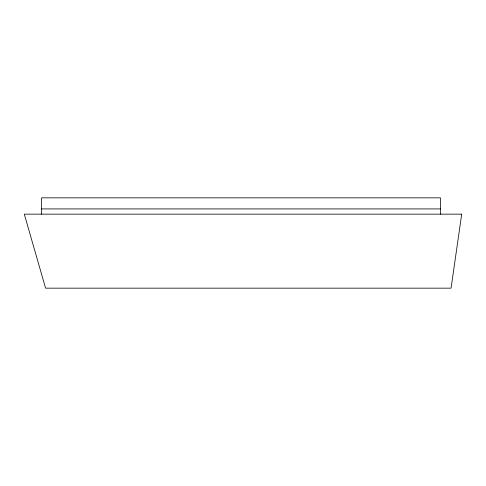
<?xml version="1.0" encoding="UTF-8"?>
<svg xmlns="http://www.w3.org/2000/svg" width="486" height="486" viewBox="0 0 486 486"><rect width="100%" height="100%" fill="white"/><g stroke="black" fill="none" stroke-linecap="round" stroke-linejoin="round"><path stroke-width="0.73" d="M41.583 208.919L440.431 208.919M440.431 214.211L440.431 197.838L41.583 197.838L41.583 214.211M461.7 214.156L451.063 288.162L45.575 288.162L24.3 214.156L461.7 214.156"/></g></svg>
